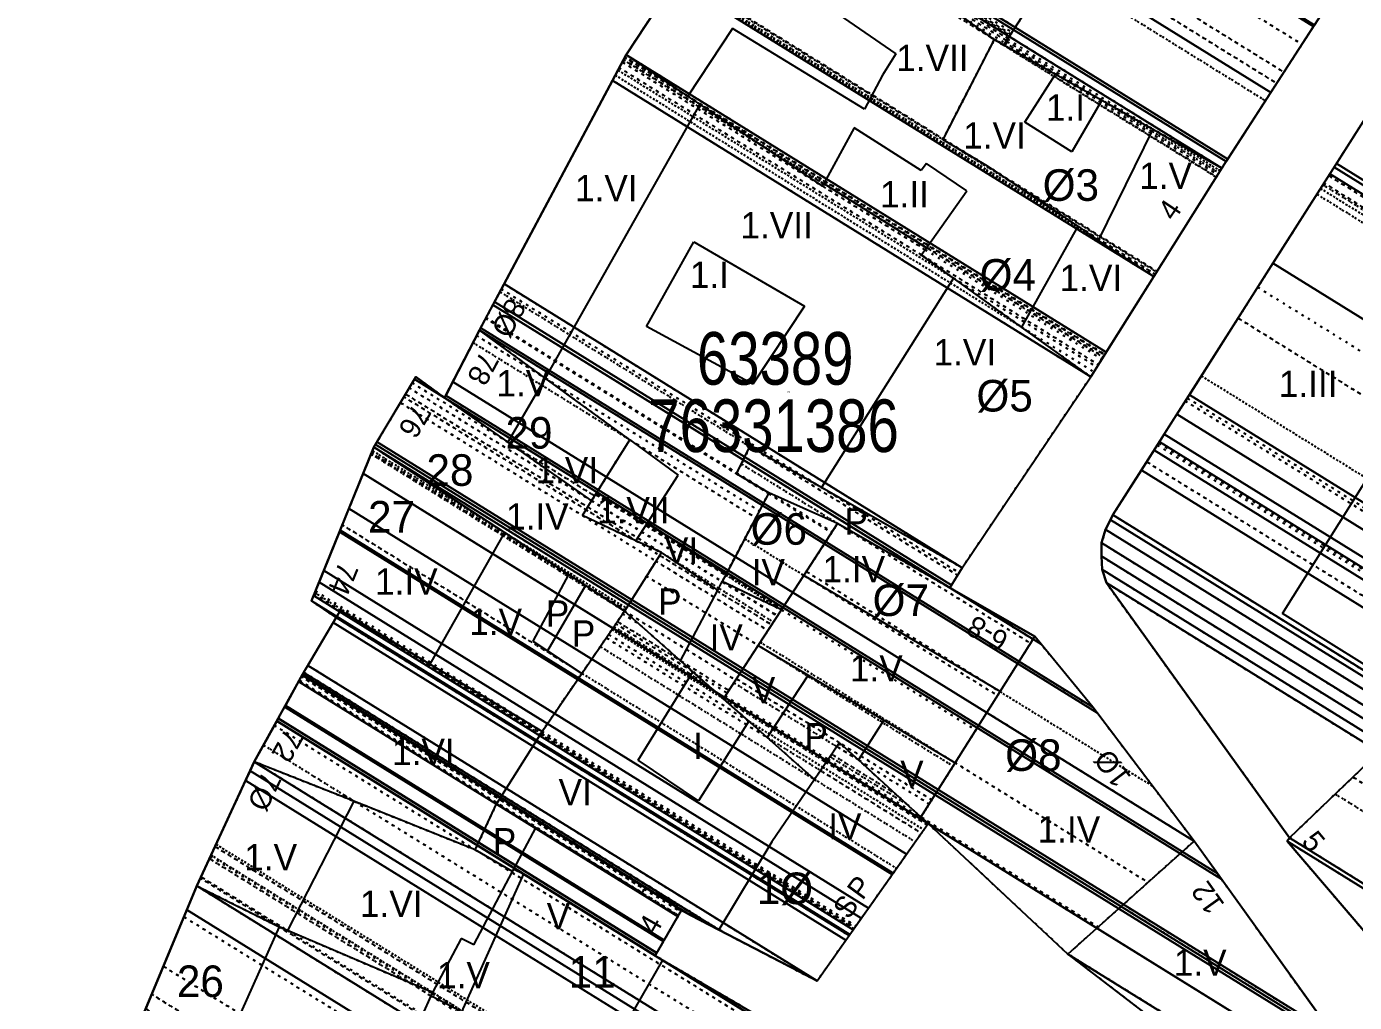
# Model space of a CAD drawing. Extents: x 676297 to 676945, y 613531 to 614154.
# Drawn here: x 676299.8 to 676362.8, y 613835.3 to 613881.6 of the extents above; entities that cross this region are included whole.
import ezdxf
from ezdxf.enums import TextEntityAlignment as Align

# ---------------------------------------------------------------- set-up
doc = ezdxf.new("R2010")
doc.units = 0
doc.header["$MEASUREMENT"] = 0
doc.linetypes.add('DOT', pattern=[0.25, 0, -0.25])
doc.layers.get('0').update_dxf_attribs({"linetype": 'CONTINUOUS'})
for name, color, linetype in [('10', 7, 'CONTINUOUS'), ('11', 7, 'CONTINUOUS'), ('12', 7, 'CONTINUOUS'), ('13', 7, 'CONTINUOUS'), ('22', 7, 'CONTINUOUS'), ('25', 7, 'CONTINUOUS'), ('26', 7, 'CONTINUOUS'), ('27', 7, 'CONTINUOUS'), ('62', 7, 'CONTINUOUS')]:
    doc.layers.add(name, color=color, linetype=linetype)
doc.styles.get("Standard").update_dxf_attribs({"font": 'txt', "height": 0.2})

msp = doc.modelspace()

# ---------------------------------------------------------------- linework, layer by layer
at = {"layer": '10', "color": 215, "linetype": 'CONTINUOUS'}
for p, q in [((676351.367, 613858.417), (676371.527, 613890.128)), ((676328.252, 613880.282), (676334.215, 613889.347)), ((676356.547, 613874.894), (676362.808, 613884.589)), ((676321.286, 613867.199), (676328.252, 613880.282)), ((676356.547, 613874.894), (676353.311, 613869.744)), ((676353.311, 613869.744), (676350.317, 613864.981)), ((676319.634, 613863.986), (676321.286, 613867.199)), ((676316.271, 613861.638), (676318.267, 613864.978)), ((676318.267, 613864.978), (676319.634, 613863.986)), ((676344.209, 613855.906), (676350.317, 613864.981)), ((676313.308, 613854.335), (676316.271, 613861.638)), ((676351.021, 613857.724), (676351.367, 613858.417)), ((676350.827, 613857.088), (676351.021, 613857.724)), ((676350.82, 613856.461), (676350.827, 613857.088)), ((676344.209, 613855.906), (676343.631, 613854.953)), ((676350.863, 613855.821), (676350.82, 613856.461)), ((676351.057, 613855.187), (676350.863, 613855.821)), ((676343.631, 613854.953), (676347.655, 613852.638)), ((676359.76, 613843.08), (676351.057, 613855.187)), ((676314.482, 613853.539), (676313.308, 613854.335)), ((676312.881, 613850.836), (676314.482, 613853.539)), ((676350.414, 613849.281), (676347.655, 613852.638)), ((676310.596, 613846.693), (676312.881, 613850.836)), ((676355.225, 613842.924), (676350.414, 613849.281)), ((676307.86, 613840.792), (676310.596, 613846.693)), ((676337.32, 613836.276), (676342.594, 613843.753)), ((676342.594, 613843.753), (676349.235, 613837.556)), ((676361.808, 613833.743), (676355.225, 613842.924)), ((676359.651, 613842.913), (676359.76, 613843.08)), ((676363.373, 613838.555), (676359.651, 613842.913)), ((676303.777, 613830.959), (676307.86, 613840.792)), ((676329.637, 613837.477), (676330.881, 613839.633)), ((676332.658, 613838.706), (676330.881, 613839.633)), ((676337.32, 613836.276), (676332.658, 613838.706)), ((676329.637, 613837.477), (676329.984, 613837.273)), ((676329.984, 613837.273), (676334.509, 613834.627)), ((676349.235, 613837.556), (676358.624, 613830.341))]:
    msp.add_line(p, q, dxfattribs=at)
at = {"layer": '11', "color": 215, "linetype": 'CONTINUOUS'}
for p, q in [((676346.192, 613880.75), (676348.528, 613884.351)), ((676345.738, 613881.008), (676343.993, 613882.236)), ((676345.738, 613881.008), (676343.296, 613876.254)), ((676345.738, 613881.008), (676346.192, 613880.75)), ((676346.192, 613880.75), (676348.639, 613879.367)), ((676331.19, 613878.315), (676328.252, 613880.282)), ((676348.639, 613879.367), (676350.843, 613878.12)), ((676331.753, 613877.939), (676331.19, 613878.315)), ((676350.843, 613878.12), (676353.265, 613876.749)), ((676337.569, 613874.048), (676331.753, 613877.939)), ((676353.265, 613876.749), (676356.547, 613874.894)), ((676343.296, 613876.254), (676345.314, 613875.046)), ((676345.314, 613875.046), (676349.697, 613872.141)), ((676337.569, 613874.048), (676337.636, 613874.17)), ((676337.636, 613874.17), (676342.52, 613871.112)), ((676349.697, 613872.141), (676350.662, 613871.465)), ((676342.52, 613871.112), (676342.275, 613870.768)), ((676350.662, 613871.465), (676353.311, 613869.744)), ((676343.793, 613869.674), (676342.275, 613870.768)), ((676347.033, 613867.344), (676343.793, 613869.674)), ((676350.317, 613864.981), (676347.033, 613867.344)), ((676324.409, 613864.92), (676321.286, 613867.199)), ((676328.421, 613861.993), (676324.409, 613864.92)), ((676319.634, 613863.986), (676322.632, 613861.879)), ((676322.471, 613857.583), (676316.271, 613861.638)), ((676322.632, 613861.879), (676326.61, 613859.084)), ((676326.61, 613859.084), (676328.421, 613861.993)), ((676333.492, 613860.376), (676334.135, 613861.663)), ((676337.534, 613859.72), (676334.135, 613861.663)), ((676335.034, 613859.469), (676333.492, 613860.376)), ((676344.209, 613855.906), (676337.534, 613859.72)), ((676326.177, 613858.388), (676326.61, 613859.084)), ((676335.034, 613859.469), (676332.996, 613855.601)), ((676328.721, 613857.194), (676326.177, 613858.388)), ((676336.688, 613855.543), (676338.295, 613858.008)), ((676343.631, 613854.953), (676338.295, 613858.008)), ((676325.52, 613855.587), (676322.471, 613857.583)), ((676329.927, 613856.628), (676328.721, 613857.194)), ((676329.927, 613856.628), (676328.177, 613853.85)), ((676326.323, 613855.062), (676325.52, 613855.587)), ((676332.996, 613855.601), (676332.815, 613855.257)), ((676335.628, 613853.915), (676336.688, 613855.543)), ((676328.177, 613853.85), (676326.323, 613855.062)), ((676335.628, 613853.915), (676332.815, 613855.257)), ((676314.482, 613853.539), (676314.681, 613853.875)), ((676318.926, 613851.327), (676314.681, 613853.875)), ((676326.152, 613850.892), (676328.177, 613853.85)), ((676330.837, 613851.491), (676328.177, 613853.85)), ((676334.524, 613852.221), (676335.628, 613853.915)), ((676332.873, 613849.686), (676334.524, 613852.221)), ((676346.008, 613850.024), (676347.655, 613852.638)), ((676331.428, 613850.967), (676330.837, 613851.491)), ((676324.261, 613848.128), (676318.926, 613851.327)), ((676324.261, 613848.128), (676326.152, 613850.892)), ((676332.873, 613849.686), (676331.428, 613850.967)), ((676334.082, 613848.614), (676332.873, 613849.686)), ((676343.877, 613846.64), (676346.008, 613850.024)), ((676359.76, 613843.08), (676366.177, 613849.237)), ((676334.955, 613847.84), (676334.082, 613848.614)), ((676337.195, 613845.855), (676334.955, 613847.84)), ((676338.384, 613847.595), (676337.195, 613845.855)), ((676338.384, 613847.595), (676339.28, 613846.777)), ((676315.326, 613844.821), (676310.596, 613846.693)), ((676339.28, 613846.777), (676342.255, 613844.063)), ((676342.255, 613844.063), (676343.877, 613846.64)), ((676321.084, 613842.51), (676315.326, 613844.821)), ((676321.084, 613842.51), (676322.093, 613844.693)), ((676322.093, 613844.693), (676323.963, 613843.549)), ((676342.255, 613844.063), (676342.594, 613843.753)), ((676323.963, 613843.549), (676329.005, 613840.469)), ((676355.225, 613842.924), (676349.235, 613837.556)), ((676307.86, 613840.792), (676311.77, 613838.847)), ((676329.005, 613840.469), (676329.165, 613840.705)), ((676329.165, 613840.705), (676330.7, 613839.933)), ((676330.7, 613839.933), (676330.589, 613839.724)), ((676330.589, 613839.724), (676330.881, 613839.633)), ((676312.168, 613838.676), (676311.77, 613838.847)), ((676319.058, 613835.734), (676312.168, 613838.676)), ((676319.058, 613835.734), (676318.973, 613835.573)), ((676320.435, 613834.806), (676318.973, 613835.573))]:
    msp.add_line(p, q, dxfattribs=at)
at = {"layer": '12', "color": 15, "linetype": 'CONTINUOUS'}
for p, q in [((676337.862, 613882.535), (676341.06, 613880.331)), ((676333.311, 613881.534), (676331.19, 613878.315)), ((676339.574, 613877.695), (676333.311, 613881.534)), ((676341.06, 613880.331), (676340.427, 613879.32)), ((676340.427, 613879.32), (676339.574, 613877.695)), ((676347.186, 613877.075), (676348.639, 613879.367)), ((676350.843, 613878.12), (676349.42, 613875.666)), ((676331.753, 613877.939), (676324.409, 613864.92)), ((676339.089, 613876.813), (676337.636, 613874.17)), ((676342.267, 613874.789), (676339.089, 613876.813)), ((676349.42, 613875.666), (676347.186, 613877.075)), ((676353.265, 613876.749), (676350.662, 613871.465)), ((676359.417, 613853.737), (676373.847, 613876.78)), ((676342.514, 613875.117), (676342.267, 613874.789)), ((676344.436, 613873.813), (676342.514, 613875.117)), ((676342.52, 613871.112), (676344.436, 613873.813)), ((676349.697, 613872.141), (676347.033, 613867.344)), ((676329.222, 613867.379), (676331.465, 613871.39)), ((676331.465, 613871.39), (676336.728, 613868.34)), ((676343.793, 613869.674), (676337.534, 613859.72)), ((676336.728, 613868.34), (676334.277, 613864.634)), ((676334.277, 613864.634), (676329.222, 613867.379)), ((676324.409, 613864.92), (676322.632, 613861.879)), ((676328.421, 613861.993), (676330.727, 613860.313)), ((676329.267, 613858.044), (676330.726, 613860.312)), ((676338.295, 613858.008), (676335.034, 613859.469)), ((676328.721, 613857.194), (676329.267, 613858.044)), ((676329.267, 613858.044), (676332.996, 613855.601)), ((676322.471, 613857.583), (676318.926, 613851.327)), ((676332.6, 613854.848), (676329.927, 613856.628)), ((676325.52, 613855.587), (676323.825, 613852.416)), ((676346.008, 613850.024), (676336.688, 613855.543)), ((676326.323, 613855.062), (676324.523, 613851.958)), ((676330.837, 613851.491), (676332.6, 613854.848)), ((676332.6, 613854.848), (676332.814, 613855.256)), ((676365.985, 613849.64), (676359.417, 613853.737)), ((676323.825, 613852.416), (676324.523, 613851.958)), ((676334.524, 613852.22), (676336.892, 613850.807)), ((676324.523, 613851.958), (676326.151, 613850.892)), ((676328.826, 613846.774), (676331.428, 613850.967)), ((676336.892, 613850.807), (676334.955, 613847.84)), ((676336.892, 613850.807), (676340.489, 613848.661)), ((676334.082, 613848.614), (676331.694, 613844.838)), ((676340.489, 613848.661), (676339.28, 613846.777)), ((676340.489, 613848.661), (676343.877, 613846.639)), ((676324.261, 613848.128), (676322.093, 613844.693)), ((676331.694, 613844.838), (676328.826, 613846.774)), ((676337.195, 613845.855), (676335.172, 613842.895)), ((676315.326, 613844.821), (676312.168, 613838.676)), ((676322.918, 613841.582), (676323.963, 613843.549)), ((676335.172, 613842.895), (676332.658, 613838.706)), ((676322.862, 613841.478), (676321.084, 613842.51)), ((676321.013, 613837.995), (676322.862, 613841.478)), ((676322.862, 613841.478), (676322.918, 613841.582)), ((676322.918, 613841.582), (676323.372, 613841.368)), ((676323.372, 613841.368), (676320.435, 613834.806)), ((676311.77, 613838.847), (676309.751, 613834.327)), ((676320.413, 613838.288), (676319.058, 613835.734)), ((676321.013, 613837.995), (676320.413, 613838.288)), ((676329.984, 613837.273), (676326.686, 613831.53)), ((676318.973, 613835.573), (676318.149, 613833.707))]:
    msp.add_line(p, q, dxfattribs=at)

# ---------------------------------------------------------------- texts
at = {"layer": '13', "color": 15, "linetype": 'CONTINUOUS'}
for s, p in [('1.VII', (676342.797, 613880.129)), ('1.I', (676349.116, 613877.773)), ('1.VI', (676345.745, 613876.449)), ('1.V', (676353.872, 613874.535)), ('1.VI', (676327.313, 613873.946)), ('1.II', (676341.471, 613873.652)), ('1.VII', (676335.401, 613872.18)), ('1.I', (676332.21, 613869.825)), ('1.VI', (676350.324, 613869.678)), ('1.VI', (676344.336, 613866.145)), ('1.V', (676323.348, 613864.673)), ('1.III', (676360.64, 613864.646)), ('1.VI', (676325.435, 613860.551)), ('1.VII', (676328.591, 613858.638)), ('1.IV', (676324.037, 613858.343)), ('P', (676339.182, 613858.113)), ('VI', (676330.883, 613856.724)), ('IV', (676335.003, 613855.694)), ('1.IV', (676339.065, 613855.841)), ('1.IV', (676317.815, 613855.252)), ('P', (676330.324, 613854.299)), ('P', (676324.997, 613853.738)), ('1.V', (676322.057, 613853.339)), ('P', (676326.231, 613852.785)), ('IV', (676333.007, 613852.603)), ('1.V', (676340.136, 613851.131)), ('V', (676334.781, 613850.1)), ('P', (676337.276, 613847.905)), ('1.VI', (676318.625, 613847.157)), ('I', (676331.67, 613847.451)), ('V', (676341.825, 613846.126)), ('VI', (676325.834, 613845.243)), ('IV', (676338.643, 613843.624)), ('1.IV', (676349.279, 613843.477)), ('P', (676322.475, 613842.914)), ('1.V', (676311.373, 613842.152)), ('1.VI', (676317.099, 613839.944)), ('V', (676325.037, 613839.355)), ('1.V', (676355.516, 613837.147)), ('1.V', (676320.53, 613836.558))]:
    msp.add_text(s, height=1.25, dxfattribs=at).set_placement(p, align=Align.MIDDLE)
at = {"layer": '22', "color": 7, "linetype": 'CONTINUOUS'}
for s, rotation, p in [('4', 56.14893, (676354.481, 613872.644)), ('8%%c', 241.82077, (676322.236, 613868.009)), ('78', 241.82077, (676321.021, 613865.6)), ('76', 238.88926, (676317.785, 613863.128)), ('74', 247.7349, (676314.36, 613855.572)), ('6-8', 150.13512, (676345.656, 613853.207)), ('72', 240.65093, (676311.737, 613847.705)), ('1%%c', 127.32237, (676351.74, 613846.672)), ('7%%c', 244.20654, (676310.627, 613845.499)), ('5', 309.80228, (676360.519, 613842.593)), ('12', 125.44949, (676356.279, 613840.515)), ('4', 60.22818, (676329.835, 613838.711))]:
    msp.add_text(s, height=1, rotation=rotation, dxfattribs=at).set_placement(p, align=Align.CENTER)
for s, p in [('P', (676339.339, 613840.727)), ('S', (676338.678, 613839.812))]:
    msp.add_text(s, height=1, rotation=53.747, dxfattribs=at).set_placement(p, align=Align.MIDDLE)
at = {"layer": '25', "color": 215, "linetype": 'CONTINUOUS', "width": 0.8}
msp.add_text('63389', height=2.5, dxfattribs=at).set_placement((676335.333, 613865.858), align=Align.MIDDLE)
at = {"layer": '26', "color": 215, "linetype": 'CONTINUOUS'}
msp.add_text('O', height=0.1, dxfattribs=at).set_placement((676335.969, 613864.258), align=Align.MIDDLE)
at = {"layer": '26', "color": 215, "linetype": 'CONTINUOUS', "width": 0.8}
msp.add_text('76331386', height=2.5, dxfattribs=at).set_placement((676335.254, 613862.658), align=Align.MIDDLE)
at = {"layer": '27', "color": 215, "linetype": 'CONTINUOUS'}
for s, p in [('%%c3', (676349.372, 613874.093)), ('%%c4', (676346.38, 613869.825)), ('%%c5', (676346.227, 613864.084)), ('29', (676323.642, 613862.318)), ('28', (676319.886, 613860.551)), ('27', (676317.112, 613858.343)), ('%%c6', (676335.506, 613857.755)), ('%%c7', (676341.297, 613854.369)), ('%%c8', (676347.592, 613847.009)), ('1%%c', (676335.794, 613840.68)), ('26', (676308.034, 613836.264)), ('11', (676326.638, 613836.706))]:
    msp.add_text(s, height=1.5, dxfattribs=at).set_placement(p, align=Align.MIDDLE)

# ---------------------------------------------------------------- meshes
at = {"color": 7, "linetype": 'DOT'}
mesh = msp.add_polyface(dxfattribs=at)
corners = [(676346.192, 613880.75), (676348.639, 613879.367), (676346.254, 613880.846), (676350.843, 613878.12), (676346.309, 613880.931), (676353.265, 613876.749), (676346.37, 613881.024), (676356.547, 613874.894), (676346.453, 613881.152), (676358.615, 613878.097), (676348.528, 613884.351), (676359.149, 613878.923), (676349.064, 613885.176), (676359.492, 613879.454), (676348.814, 613886.074), (676360.347, 613880.778), (676349.607, 613887.437), (676362.196, 613883.642), (676351.323, 613890.383), (676362.808, 613884.589), (676351.89, 613891.358), (676363.665, 613886.123), (676352.773, 613892.876), (676365.745, 613889.848), (676354.919, 613896.56), (676367.555, 613893.087), (676356.784, 613899.765), (676367.555, 613893.087), (676357.227, 613900.525)]
mesh.append_faces([[corners[k] for k in face] for face in [(0, 0, 1, 2), (2, 1, 3, 4), (4, 3, 5, 6), (6, 5, 7, 8), (8, 7, 9, 10), (10, 9, 11, 12), (12, 11, 13, 14), (14, 13, 15, 16), (16, 15, 17, 18), (18, 17, 19, 20), (20, 19, 21, 22), (22, 21, 23, 24), (24, 23, 25, 26), (26, 27, 28, 28)]], dxfattribs={"vtx0": -1, "vtx2": -1, "color": 7})
mesh = msp.add_polyface(dxfattribs=at)
corners = [(676345.738, 613881.008), (676345.458, 613881.205), (676346.192, 613880.75), (676343.993, 613882.236), (676346.249, 613880.837), (676344.069, 613882.344), (676346.32, 613880.948), (676343.068, 613883.108), (676346.387, 613881.05), (676343.222, 613883.233), (676346.489, 613881.208), (676341.95, 613884.097), (676346.524, 613881.261), (676339.825, 613885.539), (676346.581, 613881.35), (676337, 613887.457), (676346.658, 613881.469), (676333.78, 613889.453), (676334.215, 613889.347), (676346.734, 613881.585), (676333.854, 613889.571), (676334.215, 613889.347), (676348.528, 613884.351), (676335.595, 613892.37), (676348.624, 613884.499), (676343.867, 613887.448), (676335.688, 613892.519), (676348.704, 613884.622), (676343.94, 613887.575), (676339.917, 613890.07), (676335.766, 613892.644), (676348.787, 613884.75), (676344.016, 613887.707), (676335.846, 613892.773), (676349.064, 613885.176), (676344.271, 613888.148), (676348.814, 613886.074), (676344.586, 613888.695), (676349.607, 613887.437), (676345.374, 613890.062), (676345.578, 613890.416)]
mesh.append_faces([[corners[k] for k in face] for face in [(0, 0, 2, 1), (1, 2, 4, 3), (3, 4, 6, 5), (5, 6, 8, 7), (7, 8, 10, 9), (9, 10, 12, 11), (11, 12, 14, 13), (13, 14, 16, 15), (17, 17, 18, 20), (15, 16, 19, 21), (20, 19, 22, 23), (23, 22, 24, 26), (26, 25, 29, 30), (25, 24, 27, 28), (30, 29, 33, 33), (28, 27, 31, 32), (32, 31, 34, 35), (35, 34, 36, 37), (37, 36, 38, 39), (39, 38, 40, 40)]], dxfattribs={"vtx0": -1, "vtx2": -1, "color": 7})
mesh = msp.add_polyface(dxfattribs=at)
corners = [(676359.76, 613843.08), (676351.057, 613855.187), (676364.009, 613847.157), (676350.863, 613855.821), (676364.334, 613847.469), (676350.82, 613856.461), (676364.722, 613847.841), (676350.827, 613857.088), (676365.122, 613848.225), (676351.021, 613857.724), (676365.601, 613848.684), (676351.367, 613858.417), (676366.176, 613849.236), (676351.368, 613858.419), (676366.177, 613849.237), (676352.971, 613860.941), (676368.172, 613851.516), (676353.479, 613861.74), (676368.805, 613852.238), (676372.801, 613849.76), (676353.54, 613861.835), (676368.88, 613852.324), (676372.868, 613849.851), (676354.809, 613863.831), (676374.28, 613851.76), (676375.771, 613850.835), (676354.899, 613863.973), (676374.38, 613851.895), (676375.872, 613850.97), (676355.568, 613865.024), (676376.621, 613851.971), (676357.313, 613867.769), (676378.579, 613854.584), (676358.244, 613869.235), (676379.623, 613855.98), (676361.056, 613873.657), (676382.776, 613860.19), (676361.228, 613873.929), (676382.897, 613860.494), (676361.341, 613874.106), (676380.837, 613862.018), (676361.391, 613874.185), (676379.913, 613862.701), (676361.617, 613874.541), (676375.778, 613865.761), (676363.431, 613877.393), (676377.624, 613868.593), (676378.256, 613868.201), (676363.436, 613877.401), (676377.629, 613868.601), (676378.261, 613868.209), (676365.389, 613880.474), (676380.286, 613871.238), (676366.025, 613881.474), (676381.008, 613872.184), (676370.695, 613888.82), (676386.314, 613879.136), (676371.527, 613890.128), (676371.527, 613890.128)]
mesh.append_faces([[corners[k] for k in face] for face in [(0, 0, 2, 1), (1, 2, 4, 3), (3, 4, 6, 5), (5, 6, 8, 7), (7, 8, 10, 9), (9, 10, 12, 11), (11, 12, 14, 13), (13, 14, 16, 15), (15, 16, 18, 17), (17, 18, 21, 20), (19, 19, 22, 21), (20, 22, 24, 23), (23, 24, 27, 26), (25, 25, 28, 27), (26, 28, 30, 29), (29, 30, 32, 31), (31, 32, 34, 33), (33, 34, 36, 35), (35, 36, 38, 37), (37, 38, 40, 39), (39, 40, 42, 41), (41, 42, 44, 43), (43, 44, 46, 45), (45, 46, 49, 48), (47, 47, 50, 49), (48, 50, 52, 51), (51, 52, 54, 53), (53, 54, 56, 55), (55, 56, 58, 57)]], dxfattribs={"vtx0": -1, "vtx2": -1, "color": 7})
mesh = msp.add_polyface(dxfattribs=at)
corners = [(676350.317, 613864.981), (676347.033, 613867.344), (676350.465, 613865.216), (676343.793, 613869.674), (676350.61, 613865.447), (676342.275, 613870.768), (676350.679, 613865.557), (676342.275, 613870.768), (676350.843, 613865.818), (676337.569, 613874.048), (676342.454, 613871.019), (676350.904, 613865.914), (676334.842, 613875.872), (676337.624, 613874.148), (676342.52, 613871.112), (676350.917, 613865.936), (676334.232, 613876.28), (676337.636, 613874.17), (676350.972, 613866.023), (676331.753, 613877.939), (676350.984, 613866.042), (676331.19, 613878.315), (676351.05, 613866.147), (676328.252, 613880.282), (676353.311, 613869.744), (676330.588, 613883.833), (676350.662, 613871.465), (676330.624, 613883.888), (676349.697, 613872.141), (676330.661, 613883.944), (676346.323, 613874.377), (676343.296, 613876.254), (676330.728, 613884.046), (676345.314, 613875.046), (676343.313, 613876.287), (676330.748, 613884.077), (676345.738, 613881.008), (676333.657, 613888.498), (676343.993, 613882.236), (676333.725, 613888.602), (676344.069, 613882.344), (676333.798, 613888.712), (676343.068, 613883.108), (676333.865, 613888.814), (676343.222, 613883.233), (676333.968, 613888.971), (676341.95, 613884.097), (676334.003, 613889.024), (676339.825, 613885.539), (676334.061, 613889.113), (676334.215, 613889.347)]
mesh.append_faces([[corners[k] for k in face] for face in [(0, 0, 2, 1), (1, 2, 4, 3), (3, 4, 6, 5), (7, 6, 8, 10), (9, 9, 13, 12), (10, 8, 11, 14), (12, 13, 17, 16), (14, 11, 15, 17), (16, 15, 18, 19), (19, 18, 20, 21), (21, 20, 22, 23), (23, 22, 24, 25), (25, 24, 26, 27), (27, 26, 28, 29), (29, 28, 30, 32), (32, 31, 34, 35), (31, 30, 33, 33), (35, 34, 36, 37), (37, 36, 38, 39), (39, 38, 40, 41), (41, 40, 42, 43), (43, 42, 44, 45), (45, 44, 46, 47), (47, 46, 48, 49), (49, 48, 50, 50)]], dxfattribs={"vtx0": -1, "vtx2": -1, "color": 7})
mesh = msp.add_polyface(dxfattribs=at)
corners = [(676353.311, 613869.744), (676350.662, 613871.465), (676353.347, 613869.801), (676349.697, 613872.141), (676353.382, 613869.856), (676346.323, 613874.377), (676353.447, 613869.96), (676343.296, 613876.254), (676345.314, 613875.046), (676353.466, 613869.991), (676343.313, 613876.287), (676345.314, 613875.046), (676356.281, 613874.471), (676345.738, 613881.008), (676356.292, 613874.488), (676346.192, 613880.75), (676356.353, 613874.585), (676348.639, 613879.367), (676356.407, 613874.671), (676350.843, 613878.12), (676356.466, 613874.765), (676353.265, 613876.749), (676356.547, 613874.894)]
mesh.append_faces([[corners[k] for k in face] for face in [(0, 0, 2, 1), (1, 2, 4, 3), (3, 4, 6, 5), (7, 7, 8, 10), (5, 6, 9, 11), (10, 9, 12, 13), (13, 12, 14, 15), (15, 14, 16, 17), (17, 16, 18, 19), (19, 18, 20, 21), (21, 20, 22, 22)]], dxfattribs={"vtx0": -1, "vtx2": -1, "color": 7})
mesh = msp.add_polyface(dxfattribs=at)
corners = [(676332.873, 613849.686), (676333.052, 613849.96), (676331.428, 613850.967), (676333.125, 613850.073), (676330.837, 613851.491), (676333.454, 613850.578), (676328.177, 613853.85), (676334.524, 613852.221), (676329.222, 613855.508), (676334.984, 613852.927), (676329.671, 613856.222), (676326.177, 613858.388), (676335.162, 613853.2), (676329.845, 613856.497), (676328.721, 613857.194), (676326.349, 613858.665), (676335.247, 613853.33), (676329.927, 613856.628), (676326.431, 613858.796), (676335.432, 613853.614), (676326.61, 613859.084), (676332.815, 613855.257), (676335.441, 613853.629), (676326.619, 613859.099), (676332.975, 613855.56), (676335.628, 613853.915), (676326.8, 613859.389), (676332.996, 613855.601), (676326.824, 613859.428), (676334.408, 613858.281), (676328.421, 613861.993), (676334.583, 613858.612), (676324.409, 613864.92), (676334.719, 613858.871), (676321.286, 613867.199), (676333.492, 613860.376), (676335.015, 613859.432), (676321.584, 613867.759), (676333.511, 613860.413), (676335.034, 613859.469), (676321.604, 613867.796), (676334.135, 613861.663), (676322.259, 613869.026), (676337.534, 613859.72), (676322.325, 613869.15), (676344.209, 613855.906), (676322.455, 613869.394), (676350.317, 613864.981), (676327.603, 613879.064), (676350.317, 613864.981), (676327.734, 613879.309), (676347.033, 613867.344), (676327.863, 613879.551), (676343.793, 613869.674), (676327.924, 613879.666), (676342.275, 613870.768), (676328.069, 613879.938), (676337.569, 613874.048), (676342.454, 613871.019), (676328.122, 613880.039), (676334.842, 613875.872), (676337.624, 613874.148), (676342.52, 613871.112), (676328.134, 613880.061), (676334.232, 613876.28), (676337.636, 613874.17), (676328.183, 613880.152), (676331.753, 613877.939), (676328.194, 613880.173), (676331.19, 613878.315), (676328.252, 613880.282)]
mesh.append_faces([[corners[k] for k in face] for face in [(0, 0, 1, 2), (2, 1, 3, 4), (4, 3, 5, 6), (6, 5, 7, 8), (8, 7, 9, 10), (11, 11, 14, 15), (10, 9, 12, 13), (15, 14, 17, 18), (13, 12, 16, 17), (18, 16, 19, 20), (20, 19, 22, 23), (23, 21, 24, 26), (21, 22, 25, 25), (26, 24, 27, 28), (28, 27, 29, 30), (30, 29, 31, 32), (32, 31, 33, 34), (34, 33, 36, 37), (37, 35, 38, 40), (35, 36, 39, 39), (40, 38, 41, 42), (42, 41, 43, 44), (44, 43, 45, 46), (46, 45, 47, 48), (48, 49, 51, 50), (50, 51, 53, 52), (52, 53, 55, 54), (54, 55, 58, 56), (56, 57, 60, 59), (57, 58, 62, 61), (59, 60, 64, 63), (61, 62, 65, 65), (63, 64, 67, 66), (66, 67, 69, 68), (68, 69, 70, 70)]], dxfattribs={"vtx0": -1, "vtx2": -1, "color": 7})
mesh = msp.add_polyface(dxfattribs=at)
corners = [(676326.61, 613859.084), (676322.632, 613861.879), (676326.758, 613859.321), (676319.634, 613863.986), (676326.869, 613859.5), (676319.634, 613863.986), (676328.421, 613861.993), (676320.981, 613866.606), (676324.409, 613864.92), (676321.152, 613866.939), (676321.286, 613867.199)]
mesh.append_faces([[corners[k] for k in face] for face in [(0, 0, 2, 1), (1, 2, 4, 3), (5, 4, 6, 7), (7, 6, 8, 9), (9, 8, 10, 10)]], dxfattribs={"vtx0": -1, "vtx2": -1, "color": 7})
mesh = msp.add_polyface(dxfattribs=at)
corners = [(676328.177, 613853.85), (676326.323, 613855.062), (676328.205, 613853.895), (676325.52, 613855.587), (676328.218, 613853.914), (676322.471, 613857.583), (676328.265, 613853.99), (676316.271, 613861.638), (676328.361, 613854.142), (676316.271, 613861.638), (676329.671, 613856.222), (676326.177, 613858.388), (676317.532, 613863.748), (676329.845, 613856.497), (676328.721, 613857.194), (676326.349, 613858.665), (676317.699, 613864.028), (676329.927, 613856.628), (676326.431, 613858.796), (676317.778, 613864.16), (676326.61, 613859.084), (676317.952, 613864.452), (676322.632, 613861.879), (676318.096, 613864.691), (676319.634, 613863.986), (676318.204, 613864.873), (676318.267, 613864.978)]
mesh.append_faces([[corners[k] for k in face] for face in [(0, 0, 2, 1), (1, 2, 4, 3), (3, 4, 6, 5), (5, 6, 8, 7), (9, 8, 10, 12), (12, 11, 15, 16), (11, 10, 13, 14), (16, 15, 18, 19), (14, 13, 17, 17), (19, 18, 20, 21), (21, 20, 22, 23), (23, 22, 24, 25), (25, 24, 26, 26)]], dxfattribs={"vtx0": -1, "vtx2": -1, "color": 7})
mesh = msp.add_polyface(dxfattribs=at)
corners = [(676314.482, 613853.539), (676313.308, 613854.335), (676314.512, 613853.589), (676313.435, 613854.648), (676314.681, 613853.875), (676313.462, 613854.715), (676318.926, 613851.327), (676313.497, 613854.802), (676324.261, 613848.128), (676314.773, 613857.947), (676326.152, 613850.892), (676316.139, 613861.313), (676328.177, 613853.85), (676316.16, 613861.363), (676326.323, 613855.062), (676316.168, 613861.385), (676325.52, 613855.587), (676316.203, 613861.469), (676322.471, 613857.583), (676316.271, 613861.638), (676316.271, 613861.638)]
mesh.append_faces([[corners[k] for k in face] for face in [(0, 0, 2, 1), (1, 2, 4, 3), (3, 4, 6, 5), (5, 6, 8, 7), (7, 8, 10, 9), (9, 10, 12, 11), (11, 12, 14, 13), (13, 14, 16, 15), (15, 16, 18, 17), (17, 18, 20, 19)]], dxfattribs={"vtx0": -1, "vtx2": -1, "color": 7})
mesh = msp.add_polyface(dxfattribs=at)
corners = [(676332.815, 613855.257), (676332.975, 613855.56), (676335.628, 613853.915), (676332.996, 613855.601), (676335.653, 613853.954), (676333.882, 613857.283), (676336.688, 613855.543), (676335.015, 613859.432), (676338.012, 613857.574), (676333.492, 613860.376), (676335.034, 613859.469), (676338.035, 613857.609), (676333.511, 613860.413), (676335.034, 613859.469), (676338.295, 613858.008), (676333.725, 613860.842), (676343.631, 613854.953), (676333.821, 613861.035), (676343.993, 613855.551), (676334.135, 613861.663), (676344.066, 613855.67), (676337.534, 613859.72), (676344.209, 613855.906)]
mesh.append_faces([[corners[k] for k in face] for face in [(0, 0, 2, 1), (1, 2, 4, 3), (3, 4, 6, 5), (5, 6, 8, 7), (9, 9, 10, 12), (7, 8, 11, 13), (12, 11, 14, 15), (15, 14, 16, 17), (17, 16, 18, 19), (19, 18, 20, 21), (21, 20, 22, 22)]], dxfattribs={"vtx0": -1, "vtx2": -1, "color": 7})
mesh = msp.add_polyface(dxfattribs=at)
corners = [(676337.195, 613845.855), (676337.481, 613846.274), (676334.955, 613847.84), (676337.593, 613846.437), (676334.082, 613848.614), (676337.748, 613846.664), (676332.873, 613849.686), (676342.255, 613844.063), (676337.841, 613846.8), (676332.963, 613849.824), (676342.649, 613844.688), (676339.28, 613846.777), (676338.258, 613847.411), (676333.366, 613850.444), (676342.767, 613844.877), (676338.384, 613847.595), (676333.488, 613850.63), (676343.778, 613846.483), (676334.524, 613852.221), (676343.877, 613846.64), (676334.625, 613852.376), (676344.856, 613848.194), (676335.628, 613853.915), (676345.89, 613849.837), (676336.688, 613855.543), (676346.008, 613850.024), (676336.808, 613855.728), (676347.459, 613852.326), (676338.295, 613858.008), (676343.631, 613854.953), (676347.573, 613852.509), (676343.631, 613854.953), (676347.655, 613852.638)]
mesh.append_faces([[corners[k] for k in face] for face in [(0, 0, 1, 2), (2, 1, 3, 4), (4, 3, 5, 6), (6, 5, 8, 9), (9, 8, 12, 13), (7, 7, 10, 11), (13, 12, 15, 16), (11, 10, 14, 15), (16, 14, 17, 18), (18, 17, 19, 20), (20, 19, 21, 22), (22, 21, 23, 24), (24, 23, 25, 26), (26, 25, 27, 28), (28, 27, 30, 31), (29, 30, 32, 32)]], dxfattribs={"vtx0": -1, "vtx2": -1, "color": 7})
mesh = msp.add_polyface(dxfattribs=at)
corners = [(676310.596, 613846.693), (676315.326, 613844.821), (676311.032, 613847.483), (676321.084, 613842.51), (676311.549, 613848.422), (676322.093, 613844.693), (676312.704, 613850.514), (676323.963, 613843.549), (676312.71, 613850.526), (676329.005, 613840.469), (676312.729, 613850.56), (676330.589, 613839.724), (676329.118, 613840.636), (676312.826, 613850.737), (676330.881, 613839.633), (676330.625, 613839.792), (676329.161, 613840.699), (676312.863, 613850.804), (676330.963, 613839.59), (676330.628, 613839.798), (676329.165, 613840.705), (676312.867, 613850.81), (676331.317, 613839.405), (676330.642, 613839.824), (676329.462, 613840.555), (676312.881, 613850.836), (676332.658, 613838.706), (676330.695, 613839.923), (676330.589, 613839.989), (676312.938, 613850.932), (676332.79, 613838.637), (676330.7, 613839.933), (676312.944, 613850.942), (676337.32, 613836.276), (676313.138, 613851.269), (676338.843, 613838.435), (676314.482, 613853.539), (676339.068, 613838.755), (676314.681, 613853.875), (676339.11, 613838.813), (676318.926, 613851.327), (676339.163, 613838.889), (676324.261, 613848.128), (676341.095, 613841.627), (676326.152, 613850.892), (676341.983, 613842.887), (676327.022, 613852.162), (676337.195, 613845.855), (676342.275, 613843.301), (676327.308, 613852.581), (676334.955, 613847.84), (676337.481, 613846.274), (676342.39, 613843.463), (676327.42, 613852.744), (676334.082, 613848.614), (676337.593, 613846.437), (676342.548, 613843.688), (676327.575, 613852.971), (676332.873, 613849.686), (676337.748, 613846.664), (676342.594, 613843.753), (676327.62, 613853.037), (676332.52, 613849.999), (676337.793, 613846.73), (676342.594, 613843.753), (676327.668, 613853.107), (676332.145, 613850.331), (676337.841, 613846.8), (676342.255, 613844.063), (676327.76, 613853.241), (676331.428, 613850.967), (676337.932, 613846.934), (676341.601, 613844.66), (676327.836, 613853.352), (676330.837, 613851.491), (676338.008, 613847.045), (676341.062, 613845.152), (676328.086, 613853.717), (676328.886, 613853.222), (676338.258, 613847.411), (676339.28, 613846.777), (676328.177, 613853.85), (676338.349, 613847.543), (676338.635, 613847.366), (676338.384, 613847.595)]
mesh.append_faces([[corners[k] for k in face] for face in [(0, 0, 1, 2), (2, 1, 3, 4), (4, 3, 5, 6), (6, 5, 7, 8), (8, 7, 9, 10), (10, 9, 12, 13), (13, 12, 16, 17), (11, 11, 14, 15), (17, 16, 20, 21), (15, 14, 18, 19), (21, 20, 24, 25), (19, 18, 22, 23), (25, 24, 28, 29), (23, 22, 26, 27), (29, 28, 31, 32), (27, 26, 30, 31), (32, 30, 33, 34), (34, 33, 35, 36), (36, 35, 37, 38), (38, 37, 39, 40), (40, 39, 41, 42), (42, 41, 43, 44), (44, 43, 45, 46), (46, 47, 50, 49), (47, 45, 48, 51), (49, 50, 54, 53), (51, 48, 52, 55), (53, 54, 58, 57), (55, 52, 56, 59), (57, 58, 62, 61), (59, 56, 60, 63), (61, 62, 66, 65), (63, 64, 68, 67), (65, 66, 70, 69), (67, 68, 72, 71), (69, 70, 74, 73), (71, 72, 76, 75), (73, 74, 78, 77), (75, 76, 80, 79), (77, 78, 81, 81), (79, 80, 83, 82), (82, 83, 84, 84)]], dxfattribs={"vtx0": -1, "vtx2": -1, "color": 7})
mesh = msp.add_polyface(dxfattribs=at)
corners = [(676349.235, 613837.556), (676342.594, 613843.753), (676350.607, 613838.785), (676342.255, 613844.063), (676350.672, 613838.844), (676343.877, 613846.64), (676353.035, 613840.962), (676345.381, 613849.028), (676355.225, 613842.924), (676346.008, 613850.024), (676353.25, 613845.534), (676346.008, 613850.024), (676350.414, 613849.281), (676346.909, 613851.454), (676347.655, 613852.638)]
mesh.append_faces([[corners[k] for k in face] for face in [(0, 0, 2, 1), (1, 2, 4, 3), (3, 4, 6, 5), (5, 6, 8, 7), (7, 8, 10, 9), (11, 10, 12, 13), (13, 12, 14, 14)]], dxfattribs={"vtx0": -1, "vtx2": -1, "color": 7})
mesh = msp.add_polyface(dxfattribs=at)
corners = [(676363.373, 613838.555), (676364.746, 613839.754), (676359.651, 613842.913), (676364.903, 613839.891), (676359.76, 613843.08), (676367.195, 613841.893), (676361.927, 613845.159), (676367.195, 613841.893), (676362.764, 613845.962), (676370.514, 613841.157), (676367.989, 613842.722), (676363.245, 613846.424), (676370.862, 613841.701), (676368.446, 613843.199), (676366.177, 613849.237), (676372.986, 613845.016), (676367.189, 613850.393), (676373.803, 613846.292), (676368.069, 613851.398), (676374.581, 613847.361), (676368.172, 613851.516), (676374.672, 613847.486), (676368.805, 613852.238), (676372.801, 613849.76), (676375.233, 613848.252), (676368.88, 613852.324), (676372.868, 613849.851), (676375.3, 613848.343), (676373.943, 613851.304), (676376.368, 613849.801), (676373.987, 613851.364), (676375.476, 613850.441), (676374.28, 613851.76), (676375.771, 613850.835), (676374.38, 613851.895)]
mesh.append_faces([[corners[k] for k in face] for face in [(0, 0, 1, 2), (2, 1, 3, 4), (4, 3, 5, 6), (6, 7, 10, 8), (8, 10, 13, 11), (9, 9, 12, 13), (11, 12, 15, 14), (14, 15, 17, 16), (16, 17, 19, 18), (18, 19, 21, 20), (20, 21, 24, 22), (22, 23, 25, 25), (23, 24, 27, 26), (26, 27, 29, 28), (28, 29, 31, 30), (30, 31, 33, 32), (32, 33, 34, 34)]], dxfattribs={"vtx0": -1, "vtx2": -1, "color": 7})
mesh = msp.add_polyface(dxfattribs=at)
corners = [(676307.86, 613840.792), (676311.77, 613838.847), (676308.033, 613841.164), (676312.168, 613838.676), (676308.06, 613841.223), (676318.973, 613835.573), (676317.951, 613836.207), (676308.462, 613842.09), (676320.435, 613834.806), (676319.028, 613835.678), (676318.673, 613835.898), (676308.512, 613842.198), (676321.061, 613834.478), (676319.052, 613835.723), (676318.985, 613835.765), (676308.534, 613842.245), (676321.208, 613834.401), (676319.058, 613835.734), (676308.539, 613842.256), (676326.686, 613831.53), (676308.728, 613842.664), (676328.088, 613830.796), (676308.777, 613842.769), (676332.24, 613833.273), (676310.596, 613846.693), (676333.112, 613833.794), (676315.326, 613844.821), (676334.147, 613834.411), (676321.084, 613842.51), (676334.369, 613834.543), (676321.181, 613842.72), (676329.637, 613837.477), (676329.984, 613837.273), (676334.378, 613834.549), (676321.185, 613842.728), (676329.642, 613837.485), (676329.984, 613837.273), (676334.509, 613834.627), (676321.242, 613842.852), (676329.71, 613837.603), (676322.093, 613844.693), (676330.716, 613839.347), (676323.963, 613843.549), (676330.722, 613839.358), (676329.005, 613840.469), (676330.742, 613839.392), (676329.118, 613840.636), (676330.589, 613839.724), (676330.843, 613839.567), (676329.161, 613840.699), (676330.625, 613839.792), (676330.881, 613839.633), (676329.165, 613840.705), (676330.628, 613839.798), (676330.7, 613839.933)]
mesh.append_faces([[corners[k] for k in face] for face in [(0, 0, 1, 2), (2, 1, 3, 4), (4, 3, 6, 7), (7, 6, 10, 11), (5, 5, 8, 9), (11, 10, 14, 15), (9, 8, 12, 13), (15, 14, 17, 18), (13, 12, 16, 17), (18, 16, 19, 20), (20, 19, 21, 22), (22, 21, 23, 24), (24, 23, 25, 26), (26, 25, 27, 28), (28, 27, 29, 30), (30, 31, 35, 34), (31, 29, 33, 36), (34, 35, 39, 38), (32, 33, 37, 37), (38, 39, 41, 40), (40, 41, 43, 42), (42, 43, 45, 44), (44, 45, 48, 46), (46, 47, 50, 49), (47, 48, 51, 51), (49, 50, 53, 52), (52, 53, 54, 54)]], dxfattribs={"vtx0": -1, "vtx2": -1, "color": 7})
mesh = msp.add_polyface(dxfattribs=at)
corners = [(676358.624, 613830.341), (676358.79, 613830.336), (676357.964, 613830.848), (676359.552, 613831.159), (676349.235, 613837.556), (676361.804, 613833.59), (676351.759, 613839.818), (676361.808, 613833.743), (676351.862, 613839.91), (676355.225, 613842.924), (676355.225, 613842.924)]
mesh.append_faces([[corners[k] for k in face] for face in [(0, 0, 1, 2), (2, 1, 3, 4), (4, 3, 5, 6), (6, 5, 7, 8), (8, 7, 10, 9)]], dxfattribs={"vtx0": -1, "vtx2": -1, "color": 7})
mesh = msp.add_polyface(dxfattribs=at)
corners = [(676303.777, 613830.959), (676304.379, 613832.408), (676311.694, 613827.873), (676304.6, 613832.941), (676314.599, 613826.742), (676304.745, 613833.29), (676314.731, 613827.098), (676305.01, 613833.927), (676317.415, 613826.236), (676305.439, 613834.961), (676321.76, 613824.842), (676305.722, 613835.644), (676324.627, 613823.923), (676306.275, 613836.974), (676325.269, 613825.198), (676307.25, 613839.324), (676326.403, 613827.449), (676307.86, 613840.792), (676327.111, 613828.856), (676307.86, 613840.792), (676327.295, 613829.221), (676311.77, 613838.847), (676327.324, 613829.279), (676312.168, 613838.676), (676327.753, 613830.13), (676318.973, 613835.573), (676317.951, 613836.207), (676327.806, 613830.236), (676320.435, 613834.806), (676319.028, 613835.678), (676318.673, 613835.898), (676327.829, 613830.282), (676321.061, 613834.478), (676319.052, 613835.723), (676318.985, 613835.765), (676327.835, 613830.293), (676321.208, 613834.401), (676319.058, 613835.734), (676328.036, 613830.693), (676326.686, 613831.53), (676328.088, 613830.796)]
mesh.append_faces([[corners[k] for k in face] for face in [(0, 0, 2, 1), (1, 2, 4, 3), (3, 4, 6, 5), (5, 6, 8, 7), (7, 8, 10, 9), (9, 10, 12, 11), (11, 12, 14, 13), (13, 14, 16, 15), (15, 16, 18, 17), (19, 18, 20, 21), (21, 20, 22, 23), (23, 22, 24, 26), (26, 25, 29, 30), (25, 24, 27, 28), (30, 29, 33, 34), (28, 27, 31, 32), (34, 33, 37, 37), (32, 31, 35, 36), (36, 35, 38, 39), (39, 38, 40, 40)]], dxfattribs={"vtx0": -1, "vtx2": -1, "color": 7})
at = {"layer": '62', "color": 7, "linetype": 'CONTINUOUS'}
mesh = msp.add_polyface(dxfattribs=at)
corners = [(676299.78, 613817.66), (676306.493, 613816.32), (676300.299, 613820.16), (676310.793, 613815.674), (676300.671, 613821.95), (676316.51, 613814.738), (676301.151, 613824.26), (676320.719, 613814.048), (676301.757, 613825.805), (676321.155, 613813.982), (676301.821, 613825.969), (676325.727, 613813.301), (676302.5, 613827.702), (676330.176, 613812.756), (676303.198, 613829.482), (676330.176, 613812.756), (676303.777, 613830.959), (676334.331, 613812.016), (676307.387, 613839.653), (676359.075, 613807.606), (676307.86, 613840.792), (676359.623, 613808.699), (676310.181, 613845.799), (676357.366, 613816.544), (676362.087, 613813.617), (676310.393, 613846.255), (676357.588, 613816.993), (676362.311, 613814.065), (676310.596, 613846.693), (676357.801, 613817.426), (676311.66, 613848.623), (676329.637, 613837.477), (676358.78, 613819.408), (676311.665, 613848.631), (676329.642, 613837.485), (676329.984, 613837.273), (676358.784, 613819.417), (676311.73, 613848.75), (676329.71, 613837.603), (676334.509, 613834.627), (676358.844, 613819.539), (676311.735, 613848.759), (676329.715, 613837.611), (676334.828, 613834.441), (676358.849, 613819.548), (676312.035, 613849.303), (676330.025, 613838.149), (676337.522, 613833.501), (676359.125, 613820.107), (676312.072, 613849.369), (676330.063, 613838.215), (676337.537, 613833.581), (676359.159, 613820.176), (676312.698, 613850.505), (676330.71, 613839.337), (676344.196, 613830.976), (676359.734, 613821.342), (676312.863, 613850.804), (676330.881, 613839.633), (676344.858, 613830.967), (676359.886, 613821.65), (676312.881, 613850.836), (676331.317, 613839.405), (676344.929, 613830.966), (676359.902, 613821.682), (676312.938, 613850.932), (676332.658, 613838.706), (676345.147, 613830.963), (676359.952, 613821.783), (676313.138, 613851.269), (676337.32, 613836.276), (676345.906, 613830.953), (676360.126, 613822.136), (676314.341, 613853.301), (676338.683, 613838.208), (676350.487, 613830.89), (676361.176, 613824.263), (676314.482, 613853.539), (676338.843, 613838.435), (676351.725, 613830.448), (676361.299, 613824.512), (676313.308, 613854.335), (676338.876, 613838.482), (676351.984, 613830.355), (676361.325, 613824.564), (676313.409, 613854.584), (676339.029, 613838.699), (676353.169, 613829.932), (676355.899, 613828.24), (676361.443, 613824.803), (676313.668, 613855.222), (676339.421, 613839.255), (676356.204, 613828.849), (676359.175, 613827.007), (676361.744, 613825.414), (676313.891, 613855.773), (676339.759, 613839.734), (676362.005, 613825.942), (676314.638, 613857.613), (676358.624, 613830.341), (676340.889, 613841.337), (676314.67, 613857.691), (676358.79, 613830.336), (676357.964, 613830.848), (676340.938, 613841.405), (676315.09, 613858.726), (676359.552, 613831.159), (676349.235, 613837.556), (676341.573, 613842.306), (676315.764, 613860.388), (676360.776, 613832.48), (676342.594, 613843.753), (676316.271, 613861.638), (676361.696, 613833.474), (676316.351, 613861.771), (676361.804, 613833.59), (676316.418, 613861.885), (676361.808, 613833.743), (676318.204, 613864.873), (676319.634, 613863.986), (676356.522, 613841.115), (676318.267, 613864.978), (676319.69, 613864.096), (676356.335, 613841.375), (676320.026, 613864.748), (676355.225, 613842.924), (676321.286, 613867.199), (676350.616, 613849.014), (676321.343, 613867.305), (676350.414, 613849.281), (676321.93, 613868.408), (676343.631, 613854.953), (676347.956, 613852.271), (676322.002, 613868.543), (676343.71, 613855.084), (676347.655, 613852.638), (676322.455, 613869.394), (676344.209, 613855.906), (676327.603, 613879.064), (676350.317, 613864.981), (676328.252, 613880.282), (676351.05, 613866.147), (676330.588, 613883.833), (676353.311, 613869.744), (676333.931, 613888.916), (676356.547, 613874.894), (676334.139, 613889.231), (676333.78, 613889.453), (676356.751, 613875.211), (676334.215, 613889.347), (676333.854, 613889.571), (676356.827, 613875.327), (676335.846, 613892.773), (676358.873, 613878.496), (676338.086, 613895.772), (676360.897, 613881.629), (676338.344, 613895.698), (676360.936, 613881.691), (676340.231, 613898.587), (676362.808, 613884.589), (676341.984, 613901.271), (676341.927, 613901.306), (676364.372, 613887.39), (676342.01, 613901.31), (676341.953, 613901.346), (676364.395, 613887.431), (676345.471, 613906.779), (676367.555, 613893.087), (676345.949, 613907.517), (676357.227, 613900.525), (676346.524, 613908.405)]
mesh.append_faces([[corners[k] for k in face] for face in [(0, 0, 1, 2), (2, 1, 3, 4), (4, 3, 5, 6), (6, 5, 7, 8), (8, 7, 9, 10), (10, 9, 11, 12), (12, 11, 13, 14), (14, 15, 17, 16), (16, 17, 19, 18), (18, 19, 21, 20), (20, 21, 24, 22), (22, 23, 26, 25), (23, 24, 27, 27), (25, 26, 29, 28), (28, 29, 32, 30), (30, 31, 34, 33), (31, 32, 36, 35), (33, 34, 38, 37), (35, 36, 40, 39), (37, 38, 42, 41), (39, 40, 44, 43), (41, 42, 46, 45), (43, 44, 48, 47), (45, 46, 50, 49), (47, 48, 52, 51), (49, 50, 54, 53), (51, 52, 56, 55), (53, 54, 58, 57), (55, 56, 60, 59), (57, 58, 62, 61), (59, 60, 64, 63), (61, 62, 66, 65), (63, 64, 68, 67), (65, 66, 70, 69), (67, 68, 72, 71), (69, 70, 74, 73), (71, 72, 76, 75), (73, 74, 78, 77), (75, 76, 80, 79), (77, 78, 82, 81), (79, 80, 84, 83), (81, 82, 86, 85), (83, 84, 89, 87), (85, 86, 91, 90), (87, 88, 92, 92), (88, 89, 94, 93), (90, 91, 96, 95), (93, 94, 97, 97), (95, 96, 100, 98), (98, 100, 104, 101), (99, 99, 102, 103), (101, 104, 108, 105), (103, 102, 106, 107), (105, 108, 111, 109), (107, 106, 110, 111), (109, 110, 113, 112), (112, 113, 115, 114), (114, 115, 117, 116), (116, 117, 120, 118), (118, 119, 121, 121), (119, 120, 123, 122), (122, 123, 125, 124), (124, 125, 127, 126), (126, 127, 129, 128), (128, 129, 132, 130), (130, 131, 134, 133), (131, 132, 135, 135), (133, 134, 137, 136), (136, 137, 139, 138), (138, 139, 141, 140), (140, 141, 143, 142), (142, 143, 145, 144), (144, 145, 148, 146), (147, 147, 149, 150), (146, 148, 151, 149), (150, 151, 153, 152), (152, 153, 155, 154), (154, 155, 157, 156), (156, 157, 159, 158), (158, 159, 162, 160), (161, 161, 163, 164), (160, 162, 165, 163), (164, 165, 167, 166), (166, 167, 169, 168), (168, 169, 170, 170)]], dxfattribs={"vtx0": -1, "vtx2": -1, "color": 7})
mesh = msp.add_polyface(dxfattribs=at)
corners = [(676366.677, 613818.589), (676391.103, 613806.346), (676367.786, 613820.803), (676395.116, 613804.37), (676367.982, 613821.193), (676411.149, 613796.341), (676368.713, 613822.652), (676415.13, 613794.34), (676368.891, 613823.008), (676431.943, 613785.887), (676369.645, 613824.512), (676437.444, 613783.122), (676369.892, 613825.005), (676440.316, 613781.679), (676370.021, 613825.262), (676441.967, 613780.849), (676369.924, 613825.516), (676443.695, 613784.274), (676367.665, 613831.413), (676444.229, 613785.334), (676366.967, 613833.237), (676444.906, 613786.675), (676366.083, 613835.546), (676445.416, 613787.688), (676363.373, 613838.555), (676446.204, 613789.249), (676359.651, 613842.913), (676446.294, 613789.428), (676359.76, 613843.08), (676448.873, 613794.54), (676351.057, 613855.187), (676449.071, 613794.932), (676350.863, 613855.821), (676449.307, 613795.399), (676350.82, 613856.461), (676449.549, 613795.88), (676350.827, 613857.088), (676449.84, 613796.456), (676351.021, 613857.724), (676450.071, 613796.914), (676351.25, 613858.183), (676450.189, 613797.147), (676351.367, 613858.417), (676428.628, 613813.479), (676451.327, 613799.405), (676352.719, 613860.543), (676429.186, 613814.468), (676442.164, 613806.422), (676451.84, 613800.423), (676353.328, 613861.501), (676429.415, 613814.873), (676447.376, 613803.737), (676452.05, 613800.839), (676353.577, 613861.893), (676429.629, 613815.252), (676452.247, 613801.229), (676353.81, 613862.26), (676430.177, 613816.224), (676354.408, 613863.201), (676430.72, 613817.186), (676355.001, 613864.132), (676434.401, 613823.606), (676358.969, 613870.374), (676436.909, 613827.98), (676361.672, 613874.627), (676436.909, 613827.98), (676361.872, 613874.941), (676447.148, 613822.069), (676361.982, 613875.115), (676447.368, 613822.175), (676365.456, 613880.578), (676449.791, 613828.29), (676368.566, 613885.47), (676451.96, 613833.765), (676368.635, 613885.579), (676440.703, 613840.897), (676451.872, 613833.972), (676368.667, 613885.629), (676439.74, 613841.563), (676451.832, 613834.066), (676368.881, 613885.966), (676433.181, 613846.1), (676369.082, 613886.283), (676429.93, 613848.557), (676369.254, 613886.553), (676426.724, 613850.921), (676369.517, 613886.967), (676421.817, 613854.541), (676369.716, 613887.28), (676418.974, 613856.74), (676369.727, 613887.296), (676418.763, 613856.893), (676370.01, 613887.743), (676412.977, 613861.103), (676370.13, 613887.93), (676409.655, 613863.424), (676370.168, 613887.99), (676406.523, 613865.45), (676370.695, 613888.82), (676386.314, 613879.136), (676371.527, 613890.128)]
mesh.append_faces([[corners[k] for k in face] for face in [(0, 0, 1, 2), (2, 1, 3, 4), (4, 3, 5, 6), (6, 5, 7, 8), (8, 7, 9, 10), (10, 9, 11, 12), (12, 11, 13, 14), (14, 13, 15, 16), (16, 15, 17, 18), (18, 17, 19, 20), (20, 19, 21, 22), (22, 21, 23, 24), (24, 23, 25, 26), (26, 25, 27, 28), (28, 27, 29, 30), (30, 29, 31, 32), (32, 31, 33, 34), (34, 33, 35, 36), (36, 35, 37, 38), (38, 37, 39, 40), (40, 39, 41, 42), (42, 41, 44, 45), (45, 43, 46, 49), (43, 44, 48, 47), (49, 46, 50, 53), (47, 48, 52, 51), (53, 50, 54, 56), (51, 52, 55, 55), (56, 54, 57, 58), (58, 57, 59, 60), (60, 59, 61, 62), (62, 61, 63, 64), (64, 65, 67, 66), (66, 67, 69, 68), (68, 69, 71, 70), (70, 71, 73, 72), (72, 73, 76, 74), (74, 75, 78, 77), (75, 76, 79, 79), (77, 78, 81, 80), (80, 81, 83, 82), (82, 83, 85, 84), (84, 85, 87, 86), (86, 87, 89, 88), (88, 89, 91, 90), (90, 91, 93, 92), (92, 93, 95, 94), (94, 95, 97, 96), (96, 97, 99, 98), (98, 99, 100, 100)]], dxfattribs={"vtx0": -1, "vtx2": -1, "color": 7})

doc.saveas('drawing.dxf')
